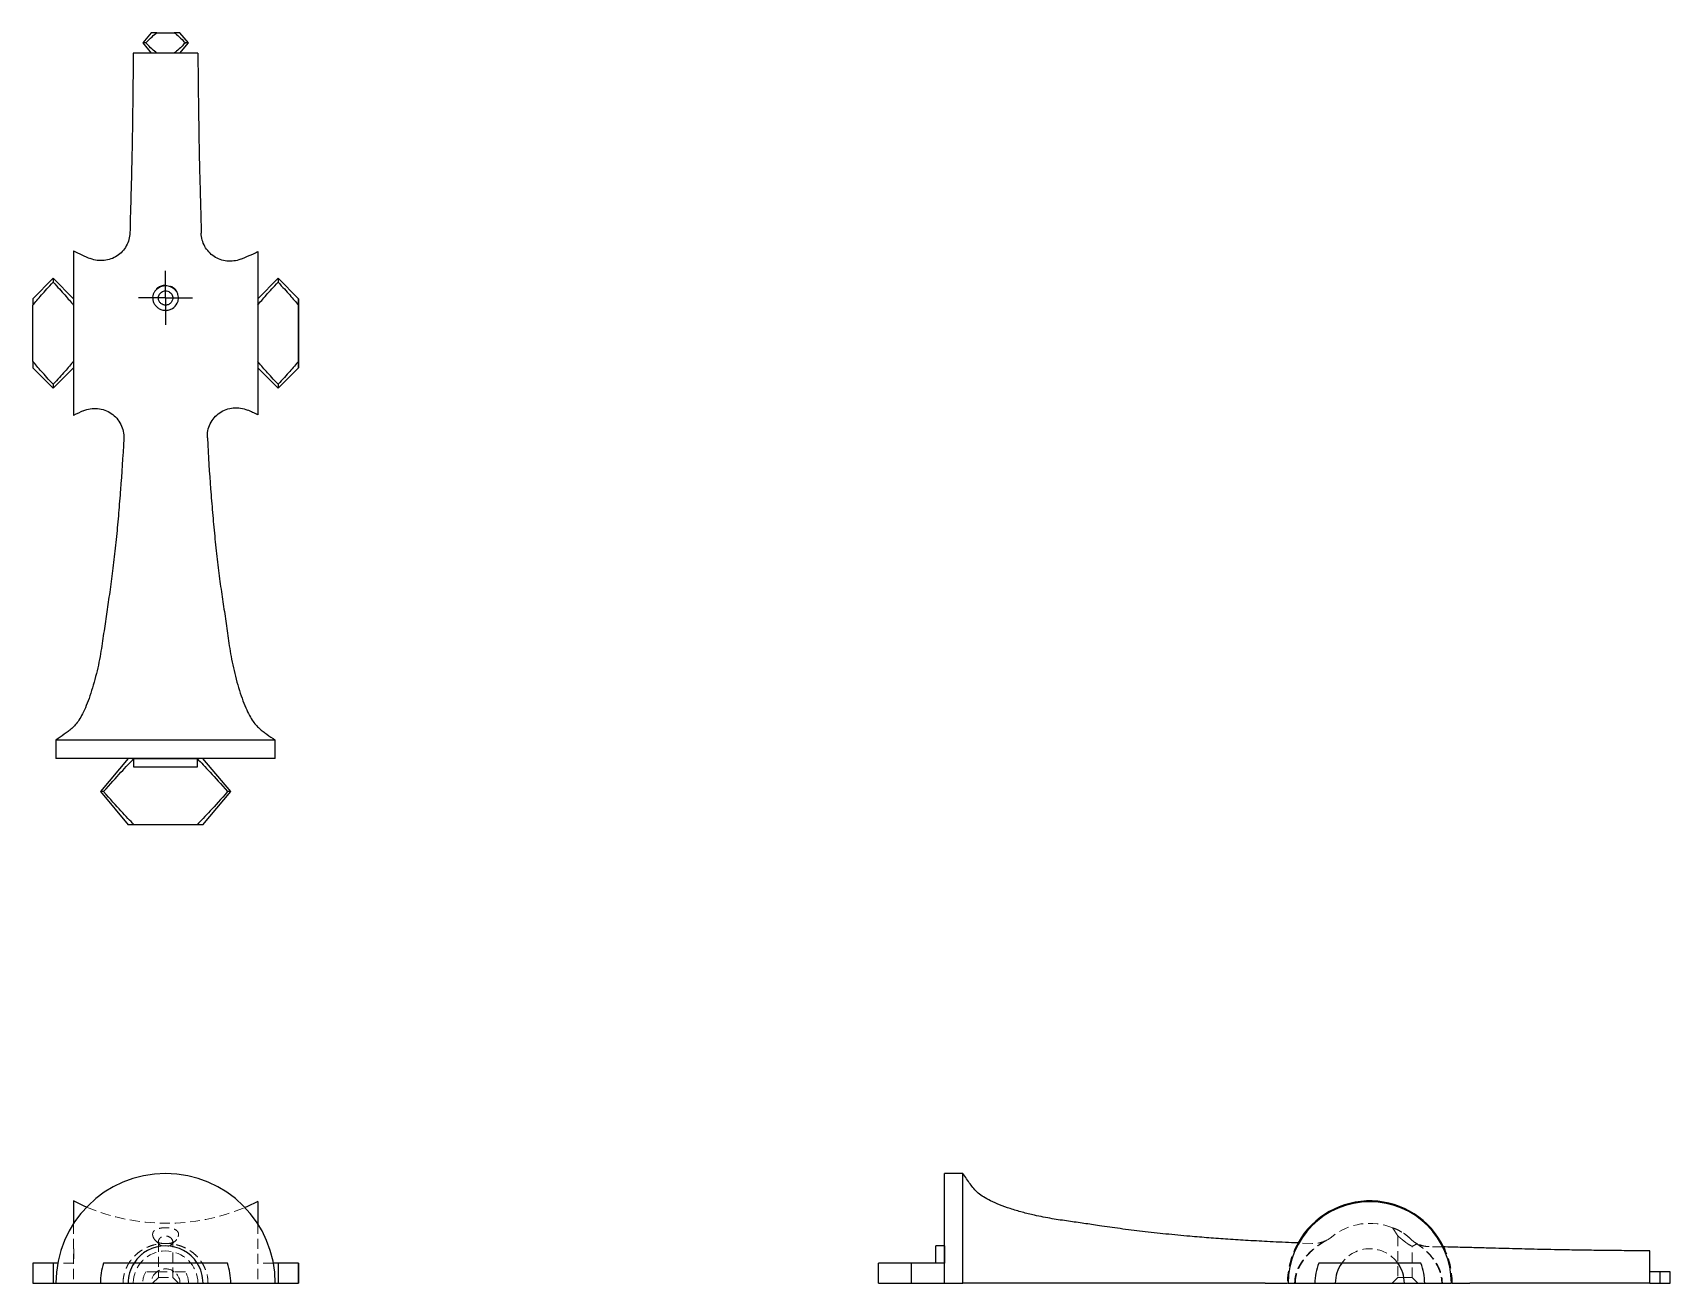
# Model space of a CAD drawing. Header units: millimetres. Extents: x 66 to 273, y 50 to 208.
import ezdxf

# ---------------------------------------------------------------- set-up
doc = ezdxf.new("R2010")
doc.units = ezdxf.units.MM
doc.linetypes.add('HIDDEN', pattern=[1.905, 1.27, -0.635])
doc.layers.add('10', color=7, linetype='Continuous')

# ---------------------------------------------------------------- blocks, each defined once
blk = doc.blocks.new('SW_CENTERMARKSYMBOL_0')
at = {"layer": '10', "color": 0}
for p, q in [((0, 2.5), (0, 3.41)), ((0, 0), (0, 2.5)), ((-2.5, 0), (-3.41, 0)), ((0, 0), (-2.5, 0)), ((0, 0), (0, -2.5)), ((0, 0), (2.5, 0)), ((2.5, 0), (3.41, 0)), ((0, -2.5), (0, -3.41))]:
    blk.add_line(p, q, dxfattribs=at)

msp = doc.modelspace()

# ---------------------------------------------------------------- linework, layer by layer
at = {"color": 7, "linetype": 'Continuous', "lineweight": 25}
for p, q in [((81.17, 208), (80.1, 206.72)), ((81.9, 208), (81.17, 208)), ((81.9, 208), (84.08, 208)), ((84.81, 208), (84.08, 208)), ((85.88, 206.72), (84.81, 208)), ((87.07, 205.44), (78.91, 205.44)), ((80.1, 206.72), (81.17, 205.44)), ((80.49, 206.72), (80.1, 206.72)), ((84.08, 205.44), (81.9, 205.44)), ((84.81, 205.44), (85.88, 206.72)), ((85.88, 206.72), (85.49, 206.72)), ((71.36, 180.46), (71.36, 159.66)), ((94.62, 180.36), (94.62, 159.76)), ((68.79, 176.99), (66.22, 174.42)), ((68.79, 176.99), (68.79, 176.51)), ((71.36, 174.42), (68.79, 176.99)), ((97.19, 176.99), (94.62, 174.42)), ((97.19, 176.99), (97.19, 176.51)), ((99.76, 174.42), (97.19, 176.99)), ((66.22, 174.42), (66.22, 173.6)), ((99.76, 174.42), (99.76, 173.6)), ((99.78, 170.06), (99.76, 174.42)), ((66.22, 166.52), (66.22, 173.6)), ((71.35, 173.61), (71.36, 173.6)), ((99.76, 165.7), (99.78, 170.06)), ((66.22, 166.52), (66.22, 165.7)), ((66.22, 165.7), (68.79, 163.13)), ((68.79, 163.13), (71.36, 165.7)), ((71.36, 166.52), (71.35, 166.51)), ((94.62, 165.7), (97.19, 163.13)), ((97.19, 163.13), (99.76, 165.7)), ((99.76, 166.52), (99.76, 165.7)), ((68.79, 163.61), (68.79, 163.13)), ((97.19, 163.61), (97.19, 163.13)), ((96.84, 118.68), (69.14, 118.68)), ((69.14, 118.68), (69.14, 116.35)), ((96.84, 116.35), (96.84, 118.68)), ((96.84, 116.35), (69.14, 116.35)), ((78.26, 116.35), (74.76, 112.18)), ((79, 116.35), (86.98, 116.35)), ((79, 115.26), (79, 116.35)), ((86.98, 116.35), (86.98, 115.26)), ((91.22, 112.18), (87.71, 116.35)), ((86.98, 115.26), (79, 115.26)), ((75.16, 112.18), (74.76, 112.18)), ((74.76, 112.18), (78.26, 108)), ((87.71, 108), (91.22, 112.18)), ((91.22, 112.18), (90.82, 112.18)), ((79.01, 108), (78.26, 108)), ((86.97, 108), (79.01, 108)), ((87.71, 108), (86.97, 108)), ((183.68, 63.94), (181.35, 63.94)), ((181.35, 50.09), (181.35, 63.94)), ((183.68, 50.09), (183.68, 63.94)), ((71.36, 60.49), (71.36, 57.61)), ((94.62, 60.4), (94.62, 57.61)), ((181.35, 54.82), (180.26, 54.82)), ((180.26, 52.64), (180.26, 54.82)), ((181.35, 54.82), (181.35, 54.82)), ((181.35, 54.82), (181.35, 52.64)), ((270.44, 50.09), (270.44, 54.17)), ((66.22, 52.64), (66.22, 50.09)), ((68.79, 52.64), (68.79, 50.09)), ((69.41, 52.64), (68.79, 52.64)), ((86.97, 52.64), (79.01, 52.64)), ((97.19, 52.64), (96.58, 52.64)), ((97.19, 52.64), (97.19, 50.09)), ((99.76, 52.64), (99.76, 50.09)), ((99.78, 50.09), (99.77, 52.64)), ((173, 50.09), (173, 52.64)), ((177.18, 50.09), (177.18, 52.64)), ((270.44, 51.91), (270.44, 51.91)), ((270.44, 51.55), (270.44, 51.91)), ((66.22, 50.09), (68.79, 50.09)), ((68.79, 50.09), (69.1, 50.09)), ((69.14, 50.09), (74.76, 50.09)), ((74.76, 50.09), (78.26, 50.09)), ((78.26, 50.09), (87.71, 50.09)), ((87.71, 50.09), (91.22, 50.09)), ((91.22, 50.09), (96.84, 50.09)), ((96.84, 50.09), (97.19, 50.09)), ((97.19, 50.09), (99.76, 50.09)), ((99.76, 50.09), (99.78, 50.09)), ((173, 50.09), (177.18, 50.09)), ((177.18, 50.09), (181.35, 50.09)), ((181.35, 50.09), (183.68, 50.09)), ((224.76, 50.09), (228.13, 50.09)), ((228.13, 50.09), (230.7, 50.09)), ((230.7, 50.09), (235.06, 50.09)), ((235.06, 50.09), (239.42, 50.09)), ((239.42, 50.09), (241.99, 50.09)), ((241.99, 50.09), (245.36, 50.09)), ((270.44, 50.09), (271.72, 50.09)), ((271.72, 50.09), (271.72, 51.55)), ((271.72, 50.09), (273, 50.09)), ((273, 50.09), (273, 51.55))]:
    msp.add_line(p, q, dxfattribs=at)
at = {"color": 7, "linetype": 'HIDDEN', "lineweight": 18}
for p, q in [((84.62, 174.51), (84.62, 174.35)), ((71.36, 173.61), (71.39, 173.61)), ((71.39, 173.61), (71.39, 166.51)), ((71.36, 166.51), (71.39, 166.51)), ((71.36, 57.61), (71.36, 50.09)), ((94.62, 57.61), (94.62, 50.09)), ((230.25, 55.94), (230.25, 55.94)), ((238.6, 56.06), (238.6, 50.82)), ((71.39, 54.46), (71.36, 54.46)), ((71.39, 54.46), (71.39, 52.64)), ((81.73, 55.48), (82.02, 55.2)), ((82.08, 55.33), (82.08, 50.82)), ((83.9, 50.82), (83.9, 55.32)), ((83.96, 55.2), (84.25, 55.47)), ((227.82, 55.12), (226.15, 55.18)), ((240.42, 50.82), (240.42, 54.75)), ((241.02, 55.1), (240.94, 55.14)), ((71.36, 52.64), (71.35, 52.64)), ((71.36, 52.64), (71.39, 52.64)), ((231.51, 52.64), (231.52, 52.64)), ((238.6, 52.64), (238.61, 52.64)), ((82.08, 50.82), (81.35, 50.09)), ((81.9, 51.55), (84.08, 51.55)), ((82.08, 50.82), (83.9, 50.82)), ((84.62, 50.09), (83.9, 50.82)), ((238.6, 50.82), (237.87, 50.09)), ((238.6, 50.82), (239.51, 50.82)), ((239.51, 50.82), (240.42, 50.82)), ((241.14, 50.09), (240.42, 50.82))]:
    msp.add_line(p, q, dxfattribs=at)
at = {"color": 7, "linetype": 'Continuous', "lineweight": 25, "flags": 128}
for points in [[(73.02, 59.71), (72.72, 59.84), (71.36, 60.49)], [(94.62, 60.4), (93.25, 59.76), (93.01, 59.66)]]:
    msp.add_lwpolyline(points, dxfattribs=at)
at = {"color": 7, "linetype": 'HIDDEN', "lineweight": 18, "flags": 128}
msp.add_lwpolyline([(244.24, 54.68), (242.94, 54.71), (242.55, 54.72)], dxfattribs=at)
at = {"color": 7, "linetype": 'Continuous', "lineweight": 25}
for centre, radius, start, end in [((83.08, 203.36), 25.73, 242.8924, 248.1442), ((83.08, 203.36), 25.73, 291.3402, 296.6415), ((83.08, 136.76), 25.73, 114.0413, 117.1076), ((83.08, 136.76), 25.73, 63.3585, 66.4999), ((82.99, 50.09), 13.85, 0, 180), ((235.06, 50.09), 10.3, 0, 180), ((235.06, 50.09), 10.4, 26.2725, 150.5494), ((82.99, 50.09), 4.73, 32.5351, 147.4649), ((82.99, 50.09), 8.23, 162.0005, 180), ((82.99, 50.09), 4.73, 147.4393, 180), ((82.99, 50.09), 4.73, 0, 32.5607), ((82.99, 50.09), 8.23, 0, 17.9995), ((235.06, 50.09), 6.93, 158.4776, 180), ((235.06, 50.09), 4.36, 144.3352, 180), ((235.06, 50.09), 4.36, 0, 35.6648), ((235.06, 50.09), 6.93, 0, 21.5224)]:
    msp.add_arc(centre, radius, start, end, dxfattribs=at)
at = {"color": 7, "linetype": 'HIDDEN', "lineweight": 18}
for centre, radius, start, end in [((82.99, 174.51), 1.63, 22.8166, 161.6454), ((83.08, 83.4), 25.73, 246.9919, 292.6869), ((235.06, 50.09), 7.57, 67.4675, 129.459), ((82.99, 50.09), 4.08, 0, 180), ((82.99, 50.09), 4.73, 32.5607, 147.4393), ((235.06, 50.09), 10.4, 150.5494, 180), ((235.06, 50.09), 4.36, 35.6406, 144.3594), ((235.06, 50.09), 10.4, 0, 26.2725), ((82.99, 50.09), 1.82, 0, 180), ((82.99, 50.09), 1.82, 53.0519, 126.9481), ((82.99, 50.09), 2.89, 149.837, 180), ((82.99, 50.09), 2.89, 0, 30.163)]:
    msp.add_arc(centre, radius, start, end, dxfattribs=at)
at = {"color": 7, "linetype": 'Continuous', "lineweight": 25}
for points, knots in [([(80.49, 206.72), (80.79, 207.03), (81.05, 207.28), (81.5, 207.7), (81.71, 207.86), (81.9, 208)], [0, 0, 0, 0, 0.5, 0.5, 1, 1, 1, 1]), ([(84.08, 208), (84.27, 207.86), (84.47, 207.7), (84.93, 207.28), (85.19, 207.03), (85.49, 206.72)], [0, 0, 0, 0, 0.5, 0.5, 1, 1, 1, 1]), ([(78.91, 205.44), (78.88, 202.57), (78.86, 200.06), (78.81, 196.8), (78.8, 195.8), (78.76, 193.94), (78.75, 193.08), (78.71, 191.48), (78.7, 190.73), (78.66, 189.28), (78.64, 188.57), (78.6, 187.09), (78.58, 186.33), (78.53, 184.66), (78.51, 183.76), (78.49, 182.76)], [0, 0, 0, 0, 0.25, 0.25, 0.375, 0.375, 0.5, 0.5, 0.625, 0.625, 0.75, 0.75, 0.875, 0.875, 1, 1, 1, 1]), ([(81.9, 205.44), (81.71, 205.58), (81.5, 205.74), (81.04, 206.16), (80.79, 206.41), (80.49, 206.72)], [0, 0, 0, 0, 0.5, 0.5, 1, 1, 1, 1]), ([(85.49, 206.72), (85.19, 206.41), (84.93, 206.16), (84.47, 205.74), (84.27, 205.58), (84.08, 205.44)], [0, 0, 0, 0, 0.5, 0.5, 1, 1, 1, 1]), ([(87.07, 205.44), (87.09, 202.56), (87.12, 200.04), (87.17, 196.78), (87.18, 195.77), (87.21, 193.91), (87.23, 193.06), (87.26, 191.45), (87.28, 190.7), (87.32, 189.24), (87.34, 188.53), (87.38, 187.05), (87.4, 186.28), (87.44, 184.6), (87.47, 183.69), (87.49, 182.69)], [0, 0, 0, 0, 0.25, 0.25, 0.375, 0.375, 0.5, 0.5, 0.625, 0.625, 0.75, 0.75, 0.875, 0.875, 1, 1, 1, 1]), ([(78.49, 182.76), (78.47, 182.18), (78.31, 181.6), (77.75, 180.58), (77.34, 180.14), (76.37, 179.5), (75.8, 179.3), (74.64, 179.18), (74.04, 179.26), (73.5, 179.48)], [0, 0, 0, 0, 0.25, 0.25, 0.5, 0.5, 0.75, 0.75, 1, 1, 1, 1]), ([(92.45, 179.39), (91.91, 179.18), (91.31, 179.11), (90.16, 179.23), (89.6, 179.43), (88.63, 180.08), (88.22, 180.52), (87.66, 181.53), (87.51, 182.11), (87.49, 182.69)], [0, 0, 0, 0, 0.25, 0.25, 0.5, 0.5, 0.75, 0.75, 1, 1, 1, 1]), ([(66.22, 173.6), (66.53, 173.99), (66.89, 174.41), (67.73, 175.36), (68.21, 175.89), (68.79, 176.51)], [0, 0, 0, 0, 0.5, 0.5, 1, 1, 1, 1]), ([(68.79, 176.51), (69.36, 175.89), (69.84, 175.37), (70.68, 174.41), (71.04, 173.99), (71.35, 173.61)], [0, 0, 0, 0, 0.5, 0.5, 1, 1, 1, 1]), ([(84.14, 175.56), (84.07, 175.63), (83.99, 175.69), (83.82, 175.8), (83.73, 175.86), (83.53, 175.94), (83.43, 175.98), (83.21, 176.02), (83.1, 176.03), (82.88, 176.04), (82.77, 176.02), (82.56, 175.98), (82.46, 175.95), (82.16, 175.82), (81.98, 175.7), (81.84, 175.57)], [0, 0, 0, 0, 0.125, 0.125, 0.25, 0.25, 0.375, 0.375, 0.5, 0.5, 0.625, 0.625, 0.75, 0.75, 1, 1, 1, 1]), ([(94.62, 173.6), (94.94, 173.99), (95.29, 174.41), (96.14, 175.36), (96.62, 175.89), (97.19, 176.51)], [0, 0, 0, 0, 0.5, 0.5, 1, 1, 1, 1]), ([(97.19, 176.51), (97.76, 175.89), (98.25, 175.36), (99.09, 174.41), (99.45, 173.99), (99.76, 173.6)], [0, 0, 0, 0, 0.5, 0.5, 1, 1, 1, 1]), ([(81.59, 175.29), (81.52, 175.19), (81.47, 175.09), (81.39, 174.86), (81.36, 174.74), (81.35, 174.49), (81.36, 174.36), (81.41, 174.11), (81.46, 173.98), (81.58, 173.73), (81.66, 173.61), (81.86, 173.39), (81.97, 173.29), (82.23, 173.12), (82.37, 173.06), (82.67, 172.97), (82.82, 172.95), (83.13, 172.94), (83.29, 172.96), (83.59, 173.05), (83.73, 173.11), (84.12, 173.35), (84.32, 173.59), (84.51, 173.96), (84.56, 174.09), (84.62, 174.35), (84.63, 174.48), (84.61, 174.73), (84.59, 174.85), (84.51, 175.07), (84.46, 175.18), (84.39, 175.28)], [0, 0, 0, 0, 0.0625, 0.0625, 0.125, 0.125, 0.1875, 0.1875, 0.25, 0.25, 0.3125, 0.3125, 0.375, 0.375, 0.4375, 0.4375, 0.5, 0.5, 0.5625, 0.5625, 0.625, 0.625, 0.75, 0.75, 0.8125, 0.8125, 0.875, 0.875, 0.9375, 0.9375, 1, 1, 1, 1]), ([(83.89, 174.61), (83.92, 174.37), (83.85, 174.14), (83.62, 173.85), (83.52, 173.76), (83.27, 173.64), (83.13, 173.6), (82.83, 173.6), (82.69, 173.64), (82.51, 173.74), (82.45, 173.77), (82.35, 173.86), (82.31, 173.9), (82.2, 174.05), (82.14, 174.15), (82.08, 174.38), (82.07, 174.5), (82.09, 174.61)], [0, 0, 0, 0, 0.25, 0.25, 0.375, 0.375, 0.5, 0.5, 0.625, 0.625, 0.6875, 0.6875, 0.75, 0.75, 0.875, 0.875, 1, 1, 1, 1]), ([(82.09, 174.61), (82.09, 174.64), (82.09, 174.67), (82.1, 174.7), (82.11, 174.73), (82.12, 174.76), (82.13, 174.79), (82.14, 174.82), (82.15, 174.85), (82.16, 174.88)], [0, 0, 0, 0, 0.0001144842, 0.0001144842, 0.0001144842, 0.0002280066, 0.0002280066, 0.0002280066, 0.0003424665, 0.0003424665, 0.0003424665, 0.0003424665]), ([(82.16, 174.88), (82.19, 174.95), (82.24, 175.02), (82.34, 175.15), (82.41, 175.21), (82.55, 175.31), (82.63, 175.35), (82.8, 175.4), (82.9, 175.42), (83.08, 175.42), (83.17, 175.4), (83.35, 175.35), (83.43, 175.31), (83.65, 175.16), (83.75, 175.02), (83.82, 174.88)], [0, 0, 0, 0, 0.125, 0.125, 0.25, 0.25, 0.375, 0.375, 0.5, 0.5, 0.625, 0.625, 0.75, 0.75, 1, 1, 1, 1]), ([(83.82, 174.88), (83.83, 174.85), (83.84, 174.82), (83.85, 174.79), (83.86, 174.76), (83.87, 174.73), (83.88, 174.7), (83.88, 174.67), (83.89, 174.64), (83.89, 174.61)], [0, 0, 0, 0, 0.0001185239, 0.0001185239, 0.0001185239, 0.0002295545, 0.0002295545, 0.0002295545, 0.0003413969, 0.0003413969, 0.0003413969, 0.0003413969]), ([(99.76, 173.6), (99.76, 173.1), (99.77, 172.7), (99.77, 172.01), (99.77, 171.72), (99.77, 171.19), (99.77, 170.95), (99.77, 170.49), (99.77, 170.28), (99.77, 169.84), (99.77, 169.62), (99.77, 169.17), (99.77, 168.93), (99.77, 168.4), (99.77, 168.11), (99.77, 167.42), (99.76, 167.02), (99.76, 166.52)], [0, 0, 0, 0, 0.125, 0.125, 0.25, 0.25, 0.375, 0.375, 0.5, 0.5, 0.625, 0.625, 0.75, 0.75, 0.875, 0.875, 1, 1, 1, 1]), ([(68.79, 163.61), (68.21, 164.23), (67.73, 164.76), (66.89, 165.71), (66.53, 166.13), (66.22, 166.52)], [0, 0, 0, 0, 0.5, 0.5, 1, 1, 1, 1]), ([(71.35, 166.51), (71.04, 166.13), (70.68, 165.7), (69.84, 164.75), (69.36, 164.22), (68.79, 163.61)], [0, 0, 0, 0, 0.5, 0.5, 1, 1, 1, 1]), ([(97.19, 163.61), (96.62, 164.23), (96.14, 164.76), (95.29, 165.71), (94.94, 166.13), (94.62, 166.52)], [0, 0, 0, 0, 0.5, 0.5, 1, 1, 1, 1]), ([(99.76, 166.52), (99.45, 166.13), (99.09, 165.71), (98.25, 164.76), (97.76, 164.23), (97.19, 163.61)], [0, 0, 0, 0, 0.5, 0.5, 1, 1, 1, 1]), ([(72.6, 160.26), (73.16, 160.51), (73.79, 160.61), (75.02, 160.5), (75.62, 160.29), (76.64, 159.58), (77.06, 159.1), (77.61, 158), (77.74, 157.37), (77.71, 156.75)], [0, 0, 0, 0, 0.25, 0.25, 0.5, 0.5, 0.75, 0.75, 1, 1, 1, 1]), ([(88.27, 156.84), (88.23, 157.45), (88.36, 158.07), (88.9, 159.18), (89.32, 159.66), (90.33, 160.36), (90.93, 160.58), (92.15, 160.7), (92.78, 160.6), (93.34, 160.35)], [0, 0, 0, 0, 0.25, 0.25, 0.5, 0.5, 0.75, 0.75, 1, 1, 1, 1]), ([(77.71, 156.75), (77.59, 154.4), (77.45, 152.34), (77.22, 149.34), (77.14, 148.35), (76.97, 146.37), (76.88, 145.37), (76.69, 143.4), (76.58, 142.42), (76.36, 140.51), (76.24, 139.58), (76, 137.8), (75.87, 136.94), (75.63, 135.28), (75.51, 134.48), (75.27, 132.87), (75.16, 132.06), (74.97, 130.78), (74.91, 130.35), (74.75, 129.45), (74.67, 128.99), (74.38, 127.57), (74.14, 126.58), (73.59, 124.69), (73.29, 123.79), (72.82, 122.66), (72.66, 122.31), (72.35, 121.7), (72.2, 121.44), (71.74, 120.74), (71.44, 120.41), (70.99, 120.01), (70.83, 119.88), (70.52, 119.64), (70.36, 119.53), (69.86, 119.18), (69.51, 118.94), (69.14, 118.68)], [0, 0, 0, 0, 0.125, 0.125, 0.1875, 0.1875, 0.25, 0.25, 0.3125, 0.3125, 0.375, 0.375, 0.4375, 0.4375, 0.5, 0.5, 0.5625, 0.5625, 0.59375, 0.59375, 0.625, 0.625, 0.6875, 0.6875, 0.75, 0.75, 0.78125, 0.78125, 0.8125, 0.8125, 0.875, 0.875, 0.90625, 0.90625, 0.9375, 0.9375, 1, 1, 1, 1]), ([(88.27, 156.84), (88.39, 154.48), (88.52, 152.41), (88.75, 149.4), (88.83, 148.41), (89, 146.43), (89.09, 145.43), (89.29, 143.45), (89.39, 142.47), (89.61, 140.56), (89.73, 139.62), (89.97, 137.83), (90.1, 136.98), (90.35, 135.32), (90.47, 134.51), (90.7, 132.9), (90.81, 132.08), (91, 130.81), (91.07, 130.37), (91.22, 129.48), (91.3, 129.01), (91.59, 127.6), (91.83, 126.6), (92.38, 124.71), (92.68, 123.81), (93.15, 122.67), (93.31, 122.33), (93.62, 121.71), (93.77, 121.44), (94.23, 120.74), (94.53, 120.42), (94.99, 120.01), (95.14, 119.89), (95.46, 119.65), (95.62, 119.53), (96.12, 119.18), (96.47, 118.94), (96.84, 118.68)], [0, 0, 0, 0, 0.125, 0.125, 0.1875, 0.1875, 0.25, 0.25, 0.3125, 0.3125, 0.375, 0.375, 0.4375, 0.4375, 0.5, 0.5, 0.5625, 0.5625, 0.59375, 0.59375, 0.625, 0.625, 0.6875, 0.6875, 0.75, 0.75, 0.78125, 0.78125, 0.8125, 0.8125, 0.875, 0.875, 0.90625, 0.90625, 0.9375, 0.9375, 1, 1, 1, 1]), ([(75.16, 112.18), (76.01, 113.14), (76.72, 113.93), (77.97, 115.29), (78.51, 115.86), (79, 116.35)], [0, 0, 0, 0, 0.5, 0.5, 1, 1, 1, 1]), ([(86.98, 116.35), (87.46, 115.86), (88, 115.29), (89.26, 113.93), (89.96, 113.14), (90.82, 112.18)], [0, 0, 0, 0, 0.5, 0.5, 1, 1, 1, 1]), ([(79.01, 108), (78.52, 108.49), (77.98, 109.06), (76.72, 110.42), (76.01, 111.21), (75.16, 112.18)], [0, 0, 0, 0, 0.5, 0.5, 1, 1, 1, 1]), ([(90.82, 112.18), (89.96, 111.21), (89.25, 110.42), (88, 109.06), (87.46, 108.49), (86.97, 108)], [0, 0, 0, 0, 0.5, 0.5, 1, 1, 1, 1]), ([(226.15, 55.18), (225.95, 55.19), (224.72, 55.23), (222.57, 55.33), (219.77, 55.48), (217.19, 55.64), (214.74, 55.82), (212.13, 56.04), (209.33, 56.3), (206.39, 56.61), (203.59, 56.97), (201.13, 57.33), (198.96, 57.65), (196.97, 57.93), (194.88, 58.24), (192.93, 58.62), (191.17, 59.05), (189.7, 59.49), (188.36, 59.96), (187.23, 60.45), (186.32, 60.94), (185.6, 61.45), (185.05, 62.02), (184.59, 62.64), (184.14, 63.28), (183.83, 63.72), (183.68, 63.94)], [0, 0, 0, 0, 0.013307, 0.083035, 0.145123, 0.202464, 0.257123, 0.3109, 0.379255, 0.446495, 0.510388, 0.569716, 0.614048, 0.658419, 0.705298, 0.756641, 0.792453, 0.827565, 0.859971, 0.887996, 0.910896, 0.929266, 0.94734, 0.964197, 0.981542, 1, 1, 1, 1]), ([(270.44, 54.17), (269.46, 54.18), (267.6, 54.2), (264.93, 54.23), (262.53, 54.26), (260.37, 54.29), (258.43, 54.33), (256.68, 54.36), (255.05, 54.4), (253.45, 54.45), (251.77, 54.49), (249.93, 54.54), (247.85, 54.59), (245.93, 54.64), (244.69, 54.67), (244.24, 54.68)], [0, 0, 0, 0, 0.1118015, 0.2134596, 0.305127, 0.3872343, 0.4606421, 0.5267952, 0.5878757, 0.6468998, 0.7104435, 0.7798127, 0.8584348, 0.9482876, 1, 1, 1, 1]), ([(68.79, 52.64), (68.21, 52.64), (67.73, 52.64), (66.89, 52.64), (66.53, 52.64), (66.22, 52.64)], [0, 0, 0, 0, 0.5, 0.5, 1, 1, 1, 1]), ([(79.01, 52.64), (78.52, 52.64), (77.98, 52.64), (76.72, 52.64), (76.01, 52.64), (75.16, 52.64)], [0, 0, 0, 0, 0.5, 0.5, 1, 1, 1, 1]), ([(90.82, 52.64), (89.96, 52.64), (89.25, 52.64), (88, 52.64), (87.46, 52.64), (86.97, 52.64)], [0, 0, 0, 0, 0.5, 0.5, 1, 1, 1, 1]), ([(99.76, 52.64), (99.45, 52.64), (99.09, 52.64), (98.25, 52.64), (97.76, 52.64), (97.19, 52.64)], [0, 0, 0, 0, 0.5, 0.5, 1, 1, 1, 1]), ([(177.18, 52.64), (176.21, 52.64), (175.42, 52.64), (174.06, 52.64), (173.49, 52.64), (173, 52.64)], [0, 0, 0, 0, 0.5, 0.5, 1, 1, 1, 1]), ([(181.35, 52.64), (180.86, 52.64), (180.29, 52.64), (178.93, 52.64), (178.14, 52.64), (177.18, 52.64)], [0, 0, 0, 0, 0.5, 0.5, 1, 1, 1, 1]), ([(231.52, 52.64), (231.13, 52.64), (230.71, 52.64), (229.76, 52.64), (229.23, 52.64), (228.61, 52.64)], [0, 0, 0, 0, 0.5, 0.5, 1, 1, 1, 1]), ([(238.6, 52.64), (238.1, 52.64), (237.7, 52.64), (237.01, 52.64), (236.72, 52.64), (236.19, 52.64), (235.95, 52.64), (235.49, 52.64), (235.28, 52.64), (234.84, 52.64), (234.62, 52.64), (234.17, 52.64), (233.93, 52.64), (233.4, 52.64), (233.11, 52.64), (232.42, 52.64), (232.02, 52.64), (231.52, 52.64)], [0, 0, 0, 0, 0.125, 0.125, 0.25, 0.25, 0.375, 0.375, 0.5, 0.5, 0.625, 0.625, 0.75, 0.75, 0.875, 0.875, 1, 1, 1, 1]), ([(241.51, 52.64), (240.89, 52.64), (240.36, 52.64), (239.41, 52.64), (238.99, 52.64), (238.6, 52.64)], [0, 0, 0, 0, 0.5, 0.5, 1, 1, 1, 1]), ([(221.84, 50.09), (219.48, 50.09), (217.41, 50.09), (214.4, 50.09), (213.41, 50.09), (211.43, 50.09), (210.43, 50.09), (208.45, 50.09), (207.47, 50.09), (205.56, 50.09), (204.62, 50.09), (202.83, 50.09), (201.98, 50.09), (200.32, 50.09), (199.51, 50.09), (197.9, 50.09), (197.08, 50.09), (195.81, 50.09), (195.37, 50.09), (194.48, 50.09), (194.01, 50.09), (192.6, 50.09), (191.6, 50.09), (189.71, 50.09), (188.81, 50.09), (187.67, 50.09), (187.33, 50.09), (186.71, 50.09), (186.44, 50.09), (185.74, 50.09), (185.42, 50.09), (185.01, 50.09), (184.89, 50.09), (184.65, 50.09), (184.53, 50.09), (184.18, 50.09), (183.94, 50.09), (183.68, 50.09)], [0, 0, 0, 0, 0.125, 0.125, 0.1875, 0.1875, 0.25, 0.25, 0.3125, 0.3125, 0.375, 0.375, 0.4375, 0.4375, 0.5, 0.5, 0.5625, 0.5625, 0.59375, 0.59375, 0.625, 0.625, 0.6875, 0.6875, 0.75, 0.75, 0.78125, 0.78125, 0.8125, 0.8125, 0.875, 0.875, 0.90625, 0.90625, 0.9375, 0.9375, 1, 1, 1, 1]), ([(221.84, 50.09), (222.15, 50.09), (222.76, 50.09), (223.64, 50.09), (224.29, 50.09), (224.58, 50.09), (224.66, 50.09)], [0, 0, 0, 0, 0.291071, 0.58211, 0.872908, 1, 1, 1, 1]), ([(245.46, 50.09), (245.56, 50.09), (245.9, 50.09), (246.68, 50.09), (247.35, 50.09), (247.69, 50.09)], [0, 0, 0, 0, 0.169745, 0.584855, 1, 1, 1, 1]), ([(270.44, 50.09), (267.56, 50.09), (265.04, 50.09), (261.78, 50.09), (260.77, 50.09), (258.91, 50.09), (258.06, 50.09), (256.45, 50.09), (255.7, 50.09), (254.24, 50.09), (253.53, 50.09), (252.05, 50.09), (251.28, 50.09), (249.6, 50.09), (248.69, 50.09), (247.69, 50.09)], [0, 0, 0, 0, 0.25, 0.25, 0.375, 0.375, 0.5, 0.5, 0.625, 0.625, 0.75, 0.75, 0.875, 0.875, 1, 1, 1, 1]), ([(271.72, 51.55), (271.41, 51.55), (271.16, 51.55), (270.74, 51.55), (270.58, 51.55), (270.44, 51.55)], [0, 0, 0, 0, 0.5, 0.5, 1, 1, 1, 1]), ([(273, 51.55), (272.86, 51.55), (272.7, 51.55), (272.28, 51.55), (272.03, 51.55), (271.72, 51.55)], [0, 0, 0, 0, 0.5, 0.5, 1, 1, 1, 1])]:
    msp.add_open_spline(points, degree=3, knots=knots, dxfattribs=at)
for points in [[(81.84, 175.57), (81.74, 175.48), (81.66, 175.39), (81.59, 175.29)], [(84.39, 175.28), (84.32, 175.37), (84.24, 175.47), (84.14, 175.56)]]:
    msp.add_open_spline(points, degree=3, dxfattribs=at)
at = {"color": 7, "linetype": 'HIDDEN', "lineweight": 18}
for points, knots in [([(81.59, 55.63), (81.52, 55.73), (81.47, 55.82), (81.39, 56.02), (81.36, 56.12), (81.35, 56.3), (81.36, 56.39), (81.41, 56.56), (81.46, 56.63), (81.58, 56.77), (81.66, 56.83), (81.86, 56.93), (81.97, 56.97), (82.23, 57.03), (82.37, 57.06), (82.67, 57.09), (82.82, 57.09), (83.13, 57.09), (83.29, 57.09), (83.59, 57.05), (83.73, 57.03), (84.12, 56.93), (84.32, 56.83), (84.51, 56.63), (84.56, 56.55), (84.62, 56.39), (84.63, 56.3), (84.61, 56.11), (84.59, 56.02), (84.51, 55.82), (84.46, 55.72), (84.39, 55.62)], [0, 0, 0, 0, 0.0625, 0.0625, 0.125, 0.125, 0.1875, 0.1875, 0.25, 0.25, 0.3125, 0.3125, 0.375, 0.375, 0.4375, 0.4375, 0.5, 0.5, 0.5625, 0.5625, 0.625, 0.625, 0.75, 0.75, 0.8125, 0.8125, 0.875, 0.875, 0.9375, 0.9375, 1, 1, 1, 1]), ([(83.89, 55.24), (83.92, 55.42), (83.85, 55.61), (83.62, 55.85), (83.52, 55.92), (83.27, 56.03), (83.13, 56.06), (82.83, 56.06), (82.69, 56.03), (82.51, 55.95), (82.45, 55.92), (82.35, 55.85), (82.31, 55.81), (82.2, 55.69), (82.14, 55.61), (82.08, 55.43), (82.07, 55.34), (82.09, 55.25)], [0, 0, 0, 0, 0.25, 0.25, 0.375, 0.375, 0.5, 0.5, 0.625, 0.625, 0.6875, 0.6875, 0.75, 0.75, 0.875, 0.875, 1, 1, 1, 1]), ([(229.71, 55.57), (229.8, 55.63), (229.99, 55.74), (230.17, 55.87), (230.25, 55.94)], [0, 0, 0, 0, 0.499001, 1, 1, 1, 1]), ([(240.29, 55.63), (240.15, 55.76), (239.86, 56.04), (239.31, 56.44), (238.75, 56.77), (238.29, 56.97), (238.02, 57.07), (237.92, 57.1), (237.95, 57.09), (237.95, 57.09)], [0, 0, 0, 0, 0.161707, 0.351399, 0.5346, 0.700374, 0.851281, 0.991936, 1, 1, 1, 1]), ([(237.94, 57.1), (238.05, 56.93), (238.27, 56.58), (238.49, 56.23), (238.6, 56.05)], [0, 0, 0, 0, 0.50004, 1, 1, 1, 1]), ([(237.96, 57.09), (237.97, 57.08), (238, 57.07), (238.24, 56.98), (238.6, 56.83), (239.06, 56.58), (239.56, 56.25), (239.98, 55.91), (240.2, 55.7), (240.28, 55.62)], [0, 0, 0, 0, 0.1149562, 0.2550311, 0.4033724, 0.5563626, 0.7206338, 0.8998659, 1, 1, 1, 1]), ([(239.61, 55.24), (239.58, 55.27), (239.53, 55.3), (239.48, 55.34), (239.44, 55.37), (239.39, 55.41), (239.33, 55.46), (239.26, 55.51), (239.2, 55.56), (239.15, 55.61), (239.1, 55.64), (239.06, 55.67), (239.01, 55.72), (238.96, 55.76), (238.91, 55.8), (238.86, 55.84), (238.82, 55.88), (238.78, 55.91), (238.75, 55.94), (238.71, 55.97), (238.67, 56), (238.62, 56.04), (238.59, 56.06), (238.6, 56.06), (238.6, 56.06)], [0, 0, 0, 0, 0.064871, 0.097286, 0.113491, 0.145905, 0.210772, 0.243186, 0.308054, 0.340469, 0.372884, 0.4053, 0.437715, 0.502598, 0.535015, 0.567434, 0.63234, 0.664761, 0.697184, 0.729608, 0.794567, 0.859554, 0.990806, 1, 1, 1, 1]), ([(238.63, 56.04), (238.66, 56.02), (238.71, 55.97), (238.85, 55.86), (238.93, 55.79), (239.11, 55.64), (239.21, 55.56), (239.41, 55.41), (239.51, 55.33), (239.61, 55.25)], [0, 0, 0, 0, 0.25, 0.25, 0.5, 0.5, 0.75, 0.75, 1, 1, 1, 1]), ([(77.62, 50.09), (77.63, 50.29), (77.64, 50.69), (77.75, 51.25), (77.92, 51.77), (78.2, 52.42), (78.64, 53.09), (79.24, 53.72), (79.88, 54.22), (80.57, 54.6), (81.31, 54.9), (82.04, 55.06), (82.65, 55.12), (83.11, 55.13), (83.56, 55.1), (83.99, 55.04), (84.41, 54.95), (84.85, 54.82), (85.29, 54.64), (85.81, 54.39), (86.37, 54.02), (86.96, 53.51), (87.45, 52.92), (87.84, 52.27), (88.12, 51.62), (88.31, 50.89), (88.34, 50.36), (88.35, 50.09)], [0, 0, 0, 0, 0.029422, 0.05958, 0.091195, 0.123771, 0.18904, 0.250902, 0.306812, 0.360795, 0.4128, 0.461471, 0.484587, 0.507055, 0.529374, 0.552141, 0.575785, 0.602461, 0.632754, 0.666756, 0.717138, 0.772508, 0.831267, 0.87596, 0.919684, 0.960923, 1, 1, 1, 1]), ([(82.66, 55.11), (82.54, 55.13), (82.26, 55.16), (82, 55.27), (81.87, 55.36), (81.84, 55.38)], [0, 0, 0, 0, 0.3714201, 0.8760373, 1, 1, 1, 1]), ([(82.01, 55.21), (82.06, 55.16), (82.16, 55.06), (82.25, 54.96), (82.3, 54.91)], [0, 0, 0, 0, 0.489944, 1, 1, 1, 1]), ([(82.09, 55.25), (82.09, 55.23), (82.09, 55.2), (82.1, 55.18), (82.11, 55.16), (82.12, 55.14), (82.13, 55.12), (82.14, 55.1), (82.15, 55.08), (82.16, 55.05)], [0, 0, 0, 0, 0.0001144842, 0.0001144842, 0.0001144842, 0.0002280066, 0.0002280066, 0.0002280066, 0.0003424665, 0.0003424665, 0.0003424665, 0.0003424665]), ([(82.16, 55.05), (82.21, 55), (82.3, 54.89), (82.48, 54.83), (82.57, 54.8)], [0, 0, 0, 0, 0.505002, 1, 1, 1, 1]), ([(83.27, 54.77), (83.31, 54.78), (83.45, 54.8), (83.63, 54.87), (83.76, 54.97), (83.81, 55.04), (83.82, 55.05)], [0, 0, 0, 0, 0.181209, 0.524059, 0.89058, 1, 1, 1, 1]), ([(84.14, 55.37), (84.02, 55.3), (83.79, 55.17), (83.48, 55.13), (83.33, 55.11)], [0, 0, 0, 0, 0.538361, 1, 1, 1, 1]), ([(83.67, 54.9), (83.72, 54.95), (83.82, 55.05), (83.92, 55.16), (83.98, 55.21)], [0, 0, 0, 0, 0.487277, 1, 1, 1, 1]), ([(83.82, 55.05), (83.83, 55.07), (83.84, 55.09), (83.85, 55.12), (83.86, 55.14), (83.87, 55.16), (83.88, 55.18), (83.88, 55.2), (83.89, 55.22), (83.89, 55.24)], [0, 0, 0, 0, 0.0001185239, 0.0001185239, 0.0001185239, 0.0002295545, 0.0002295545, 0.0002295545, 0.0003413969, 0.0003413969, 0.0003413969, 0.0003413969]), ([(225.57, 50.09), (225.57, 50.24), (225.58, 50.53), (225.67, 51.07), (225.85, 51.64), (226.09, 52.18), (226.32, 52.57), (226.49, 52.83), (226.63, 53.03), (226.78, 53.23), (227.01, 53.51), (227.34, 53.87), (227.79, 54.29), (228.26, 54.68), (228.75, 55.02), (229.14, 55.26), (229.43, 55.43), (229.62, 55.53), (229.66, 55.55), (229.68, 55.55)], [0, 0, 0, 0, 0.037184, 0.072583, 0.139453, 0.198542, 0.245499, 0.277518, 0.298551, 0.32592, 0.361354, 0.421997, 0.498924, 0.593107, 0.676174, 0.770945, 0.841448, 0.918173, 1, 1, 1, 1]), ([(225.65, 50.09), (225.67, 50.38), (225.7, 50.94), (225.94, 51.67), (226.22, 52.29), (226.55, 52.82), (226.86, 53.25), (227.16, 53.6), (227.43, 53.89), (227.76, 54.21), (228.16, 54.56), (228.59, 54.88), (229, 55.15), (229.36, 55.38), (229.67, 55.55), (229.71, 55.57), (229.73, 55.58)], [0, 0, 0, 0, 0.070931, 0.140363, 0.20741, 0.26848, 0.33622, 0.384534, 0.427814, 0.484214, 0.554492, 0.640042, 0.715108, 0.800239, 0.897417, 1, 1, 1, 1]), ([(229.7, 55.57), (229.4, 55.43), (228.81, 55.15), (228.15, 55.13), (227.82, 55.12)], [0, 0, 0, 0, 0.502108, 1, 1, 1, 1]), ([(239.61, 55.25), (239.64, 55.23), (239.67, 55.2), (239.7, 55.18), (239.73, 55.16), (239.76, 55.14), (239.79, 55.12), (239.82, 55.1), (239.85, 55.08), (239.88, 55.05)], [0, 0, 0, 0, 0.0001144842, 0.0001144842, 0.0001144842, 0.0002280066, 0.0002280066, 0.0002280066, 0.0003424665, 0.0003424665, 0.0003424665, 0.0003424665]), ([(239.88, 55.05), (239.85, 55.07), (239.82, 55.09), (239.79, 55.12), (239.76, 55.14), (239.73, 55.16), (239.7, 55.18), (239.67, 55.2), (239.64, 55.22), (239.61, 55.24)], [0, 0, 0, 0, 0.0001185239, 0.0001185239, 0.0001185239, 0.0002295545, 0.0002295545, 0.0002295545, 0.0003413969, 0.0003413969, 0.0003413969, 0.0003413969]), ([(239.88, 55.05), (239.95, 55.01), (240.02, 54.96), (240.15, 54.89), (240.21, 54.85), (240.31, 54.8), (240.35, 54.78), (240.4, 54.75), (240.42, 54.75), (240.42, 54.74), (240.4, 54.75), (240.35, 54.78), (240.31, 54.8), (240.16, 54.88), (240.02, 54.95), (239.88, 55.05)], [0, 0, 0, 0, 0.125, 0.125, 0.25, 0.25, 0.375, 0.375, 0.5, 0.5, 0.625, 0.625, 0.75, 0.75, 1, 1, 1, 1]), ([(240.41, 54.74), (240.52, 54.8), (240.73, 54.92), (240.93, 55.03), (241.04, 55.09)], [0, 0, 0, 0, 0.5, 1, 1, 1, 1]), ([(240.56, 55.37), (240.66, 55.3), (240.86, 55.16), (241.02, 55.09), (241.02, 55.1), (241.02, 55.1)], [0, 0, 0, 0, 0.396914, 0.791595, 1, 1, 1, 1]), ([(240.72, 55.26), (240.73, 55.25), (240.76, 55.23), (240.99, 55.09), (241.31, 54.86), (241.69, 54.57), (242.08, 54.23), (242.47, 53.85), (242.78, 53.5), (243.04, 53.17), (243.28, 52.83), (243.51, 52.45), (243.75, 51.99), (243.95, 51.46), (244.11, 50.82), (244.14, 50.34), (244.15, 50.09)], [0, 0, 0, 0, 0.026705, 0.135514, 0.231802, 0.317183, 0.415941, 0.499023, 0.567576, 0.622606, 0.671093, 0.735487, 0.793781, 0.858467, 0.927196, 1, 1, 1, 1]), ([(240.78, 55.23), (240.82, 55.21), (240.89, 55.16), (241.09, 55.03), (241.42, 54.8), (241.94, 54.41), (242.58, 53.8), (243.21, 53.05), (243.67, 52.31), (243.95, 51.65), (244.1, 51.15), (244.2, 50.63), (244.22, 50.27), (244.22, 50.09)], [0, 0, 0, 0, 0.0716264, 0.1471124, 0.221569, 0.3679091, 0.5106874, 0.6484094, 0.7771255, 0.8371944, 0.8939574, 0.9476834, 1, 1, 1, 1]), ([(242.55, 54.72), (242.41, 54.73), (242.1, 54.74), (241.64, 54.85), (241.23, 54.98), (241.03, 55.1), (240.95, 55.15)], [0, 0, 0, 0, 0.2441096, 0.5150039, 0.8195572, 1, 1, 1, 1]), ([(71.35, 52.64), (71.16, 52.64), (70.76, 52.64), (70.13, 52.64), (69.67, 52.64), (69.44, 52.64), (69.41, 52.64)], [0, 0, 0, 0, 0.302322, 0.64897, 0.959445, 1, 1, 1, 1]), ([(96.58, 52.64), (96.49, 52.64), (96.15, 52.64), (95.64, 52.64), (95.08, 52.64), (94.77, 52.64), (94.62, 52.64)], [0, 0, 0, 0, 0.1327252, 0.5078348, 0.7669225, 1, 1, 1, 1]), ([(81.9, 51.55), (81.71, 51.55), (81.5, 51.55), (81.04, 51.55), (80.79, 51.55), (80.49, 51.55)], [0, 0, 0, 0, 0.5, 0.5, 1, 1, 1, 1]), ([(85.49, 51.55), (85.19, 51.55), (84.93, 51.55), (84.47, 51.55), (84.27, 51.55), (84.08, 51.55)], [0, 0, 0, 0, 0.5, 0.5, 1, 1, 1, 1])]:
    msp.add_open_spline(points, degree=3, knots=knots, dxfattribs=at)
for points in [[(81.84, 55.38), (81.74, 55.45), (81.66, 55.53), (81.59, 55.63)], [(84.39, 55.62), (84.32, 55.53), (84.24, 55.44), (84.14, 55.37)], [(240.28, 55.62), (240.37, 55.53), (240.47, 55.44), (240.56, 55.37)], [(240.57, 55.38), (240.48, 55.45), (240.39, 55.53), (240.29, 55.63)], [(240.89, 55.17), (240.8, 55.21), (240.69, 55.28), (240.57, 55.38)]]:
    msp.add_open_spline(points, degree=3, dxfattribs=at)

# ---------------------------------------------------------------- block references
at = {"layer": '10'}
msp.add_blockref('SW_CENTERMARKSYMBOL_0', (82.99, 174.51), dxfattribs=at)

doc.saveas('drawing.dxf')
